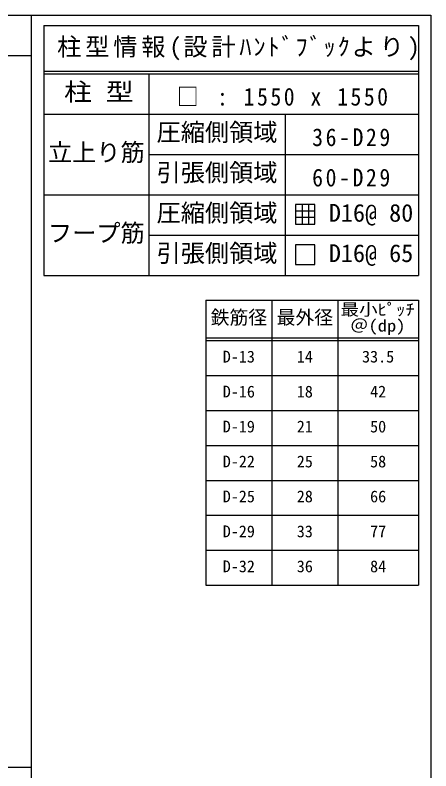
# Model space of a CAD drawing. Units: millimetres on the paper, enlarged 30 times. Extents: x -5973 to 5954, y -4195 to 4201.
# Drawn here: x 3633 to 5954, y -15 to 4201 of the extents above; entities that cross this region are included whole.
import ezdxf
from ezdxf.enums import TextEntityAlignment as Align

# ---------------------------------------------------------------- set-up
doc = ezdxf.new("R2010")
doc.units = ezdxf.units.MM
doc.header["$LTSCALE"] = 30
for name, color, linetype in [('7-1', 7, 'Continuous'), ('7-7_文字', 7, 'Continuous'), ('F-0_枠', 6, 'Continuous')]:
    doc.layers.add(name, color=color, linetype=linetype)
doc.styles.add('ＭＳ ゴシック', font='')
doc.styles.get('ＭＳ ゴシック').set_extended_font_data('MS Gothic')

msp = doc.modelspace()

# ---------------------------------------------------------------- linework, layer by layer
at = {"layer": '7-1', "color": 3}
for p, q in [((3793.07, 4143.88), (5884.63, 4143.88)), ((3793.07, 4143.88), (3793.07, 2748.88)), ((5884.63, 4143.88), (5884.63, 2748.88)), ((3793.07, 2748.88), (5884.63, 2748.88)), ((4697.91, 2610.68), (5884.63, 2610.68)), ((5884.63, 2610.68), (5884.63, 1020.68))]:
    msp.add_line(p, q, dxfattribs=at)
at = {"layer": '7-1'}
for p, q in [((3793.07, 3888.88), (5884.63, 3888.88)), ((3793.07, 3873.88), (5884.63, 3873.88)), ((4379.78, 3873.88), (4379.78, 2748.88)), ((3793.07, 3648.88), (5884.63, 3648.88)), ((5140.27, 3648.88), (5140.27, 2748.88)), ((4379.78, 3423.88), (5884.63, 3423.88)), ((3793.07, 3198.88), (5884.63, 3198.88)), ((4379.78, 2973.88), (5884.63, 2973.88)), ((5066.27, 2610.68), (5066.27, 1020.68)), ((5434.63, 2610.68), (5434.63, 1020.68)), ((4697.91, 2400.68), (5884.63, 2400.68)), ((4697.91, 2385.68), (5884.63, 2385.68)), ((4697.91, 2190.68), (5884.63, 2190.68)), ((4697.91, 1995.68), (5884.63, 1995.68)), ((4697.91, 1800.68), (5884.63, 1800.68)), ((4697.91, 1605.68), (5884.63, 1605.68)), ((4697.91, 1410.68), (5884.63, 1410.68)), ((4697.91, 1215.68), (5884.63, 1215.68))]:
    msp.add_line(p, q, dxfattribs=at)
at = {"layer": '7-1', "color": 3}
msp.add_lwpolyline([(4697.91, 2610.68), (4697.91, 1020.68), (5884.63, 1020.68)], dxfattribs=at)
at = {"layer": '7-7_文字', "color": 3}
for p, q in [((5198.84, 3143.77), (5198.84, 3035.77)), ((5306.84, 3143.77), (5198.84, 3143.77)), ((5234.84, 3143.77), (5234.84, 3035.77)), ((5270.84, 3143.77), (5270.84, 3035.77)), ((5306.84, 3035.77), (5306.84, 3143.77)), ((5306.84, 3107.77), (5198.84, 3107.77)), ((5306.84, 3071.77), (5198.84, 3071.77)), ((5198.84, 3035.77), (5306.84, 3035.77)), ((5198.84, 2918.77), (5198.84, 2810.77)), ((5306.84, 2918.77), (5198.84, 2918.77)), ((5306.84, 2810.77), (5306.84, 2918.77)), ((5198.84, 2810.77), (5306.84, 2810.77))]:
    msp.add_line(p, q, dxfattribs=at)
at = {"layer": 'F-0_枠'}
for p, q in [((-5972.88, 4201.15), (5954.1, 4201.15)), ((3723.6, -4195.24), (3723.6, 4201.15)), ((5954.1, 4201.15), (5954.1, -4195.24))]:
    msp.add_line(p, q, dxfattribs=at)
at = {"layer": 'F-0_枠', "color": 2}
for p, q in [((-5972.88, 3976.15), (3723.6, 3976.15)), ((3723.6, 2.95), (-5972.88, 2.95))]:
    msp.add_line(p, q, dxfattribs=at)

# ---------------------------------------------------------------- texts
at = {"layer": '7-7_文字', "color": 2, "style": 'ＭＳ ゴシック', "width": 1.15}
for s, height, p in [('柱 型', 98.97, (3906.42, 3693.88)), ('最小ﾋﾟｯﾁ', 65.98, (5449.63, 2505.68)), ('＠(dp)', 65.98, (5502.13, 2415.68))]:
    msp.add_text(s, height=height, dxfattribs=at).set_placement(p, align=Align.BOTTOM_LEFT)
at = {"layer": '7-7_文字', "color": 2, "style": 'ＭＳ ゴシック'}
for s, height, p in [('圧縮側領域', 98.97, (4422.53, 3468.88)), ('立上り筋', 98.97, (3816.42, 3356.38)), ('引張側領域', 98.97, (4422.53, 3243.88)), ('圧縮側領域', 98.97, (4422.53, 3018.88)), ('   D16@ 80', 98.97, (5182.45, 3018.88)), ('フープ筋', 98.97, (3816.42, 2906.38)), ('引張側領域', 98.97, (4422.53, 2793.88)), ('   D16@ 65', 98.97, (5182.45, 2793.88)), ('鉄筋径', 76.98, (4724.59, 2453.18)), ('最外径', 76.98, (5092.95, 2453.18))]:
    msp.add_text(s, height=height, dxfattribs=at).set_placement(p, align=Align.BOTTOM_LEFT)
at = {"layer": '7-7_文字', "style": 'ＭＳ ゴシック'}
for s, p in [('D-13', (4792.09, 2243.18)), ('14', (5205.45, 2243.18)), ('33.5', (5569.63, 2243.18)), ('D-16', (4792.09, 2048.18)), ('18', (5205.45, 2048.18)), ('42', (5614.63, 2048.18)), ('D-19', (4792.09, 1853.18)), ('21', (5205.45, 1853.18)), ('50', (5614.63, 1853.18)), ('D-22', (4792.09, 1658.18)), ('25', (5205.45, 1658.18)), ('58', (5614.63, 1658.18)), ('D-25', (4792.09, 1463.18)), ('28', (5205.45, 1463.18)), ('66', (5614.63, 1463.18)), ('D-29', (4792.09, 1268.18)), ('33', (5205.45, 1268.18)), ('77', (5614.63, 1268.18)), ('D-32', (4792.09, 1073.18)), ('36', (5205.45, 1073.18)), ('84', (5614.63, 1073.18))]:
    msp.add_text(s, height=65.98, dxfattribs=at).set_placement(p, align=Align.BOTTOM_LEFT)
at = {"layer": '7-7_文字', "color": 2, "char_height": 98.97, "attachment_point": 7, "style": 'ＭＳ ゴシック'}
for s, insert in [('\\T1.16;柱型情報(設計ﾊﾝﾄﾞﾌﾞｯｸより)', (3867.6, 3948.88)), ('\\T1.23;\\W0.9;□\\~:\\~1550\\~x\\~1550', (4535.95, 3693.88)), ('\\T1.24;\\W0.9;36-D29', (5291.2, 3468.88)), ('\\T1.24;\\W0.9;60-D29', (5291.2, 3243.88))]:
    msp.add_mtext(s, dxfattribs=dict(at, insert=insert))

doc.saveas('drawing.dxf')
